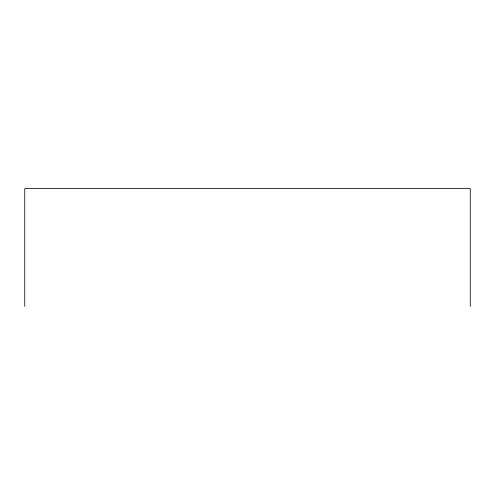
<?xml version="1.0" encoding="UTF-8"?>
<svg xmlns="http://www.w3.org/2000/svg" width="495" height="495" viewBox="0 0 495 495"><rect width="100%" height="100%" fill="white"/><g stroke="black" fill="none" stroke-linecap="round" stroke-linejoin="round"><path stroke-width="0.74" d="M470.25 306.405L470.25 188.595L24.75 188.595L24.75 306.405"/></g></svg>
